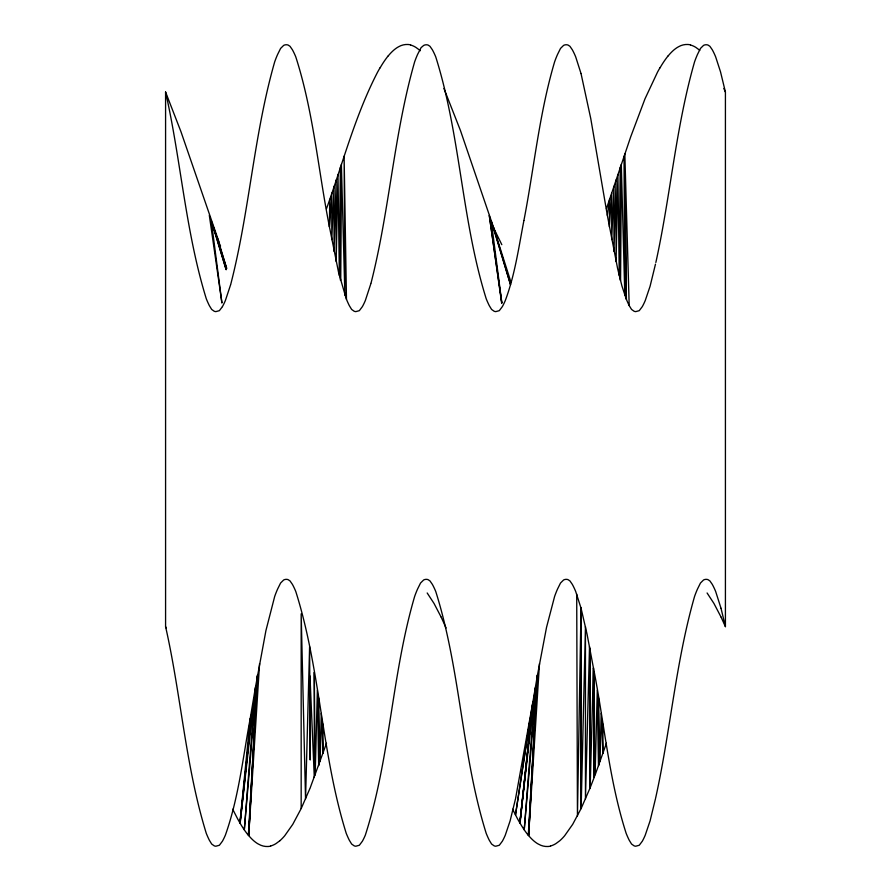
<?xml version="1.0" encoding="UTF-8"?>
<svg xmlns="http://www.w3.org/2000/svg" width="891" height="891" viewBox="0 0 891 891"><rect width="100%" height="100%" fill="white"/><g stroke="black" fill="none" stroke-linecap="round" stroke-linejoin="round"><path stroke-width="1.34" d="M329.692 199.283L329.458 226.904L338.524 272.167L346.254 298.797A99.447 99.447 0 0 0 349.283 305.568L351.622 309.422L354.161 311.237A6.326 6.326 0 0 0 355.832 311.616L359.34 310.669L362.403 306.604A66.569 66.569 0 0 0 365.332 300.534L370.934 283.427M594.431 776.785L590.176 787.689L593.428 667.871L587.046 634.114L581.043 608.197M270.597 846.194A16.862 16.862 0 0 1 258.646 844.178A23.567 23.567 0 0 1 257.577 843.61L257.432 843.521A31.085 31.085 0 0 1 253.579 840.625A47.435 47.435 0 0 1 248.7 835.569L257.432 675.712L244.312 829.822L255.372 687.707L265.93 630.561L274.684 596.469A97.42 97.42 0 0 1 277.591 589.096L280.598 583.026L283.672 579.985A5.691 5.691 0 0 1 288.049 579.618L290.02 580.91L292.426 584.396A67.727 67.727 0 0 1 295.79 591.524C320.66 670.255 321.606 754.61 346.254 833.397A99.447 99.447 0 0 0 349.283 840.168L351.622 844.022L354.161 845.837A6.326 6.326 0 0 0 355.832 846.216L359.34 845.269L362.403 841.204A66.569 66.569 0 0 0 365.332 835.134C390.236 757.595 391.75 674.576 414.638 596.469A97.42 97.42 0 0 1 417.545 589.096L420.552 583.026L423.637 579.985A5.691 5.691 0 0 1 428.014 579.618L429.974 580.91L432.38 584.396A67.727 67.727 0 0 1 435.755 591.524C460.591 670.266 461.571 754.599 486.219 833.397A99.447 99.447 0 0 0 489.237 840.168L491.576 844.022L494.126 845.837A6.326 6.326 0 0 0 495.786 846.216L499.294 845.269L502.357 841.204A66.569 66.569 0 0 0 505.297 835.134L510.109 820.889L515.477 798.96M248.366 835.212L257.577 674.843L248.689 835.58L259.571 663.606M550.515 846.194A16.862 16.862 0 0 1 538.565 844.178A23.567 23.567 0 0 1 537.496 843.61L537.351 843.521A31.085 31.085 0 0 1 533.497 840.625A47.435 47.435 0 0 1 528.608 835.569L537.351 675.712L546.528 627.375L554.603 596.469A97.42 97.42 0 0 1 557.51 589.096L560.517 583.026L563.591 579.985A5.691 5.691 0 0 1 567.968 579.618L569.939 580.91L572.334 584.396A67.727 67.727 0 0 1 575.709 591.524L581.032 608.174M528.285 835.212L537.496 674.843L528.597 835.58L539.478 663.606M232.696 809.228L237.697 818.974A152.706 152.706 0 0 0 239.935 822.928L250.237 718.358L255.372 687.707L240.091 823.195A94.713 94.713 0 0 0 248.311 835.246M240.147 823.284L251.752 713.19L239.935 822.928M520.066 823.284L532.974 701.473L537.351 675.712L524.231 829.822L535.291 687.707L519.876 822.972A152.706 152.706 0 0 1 517.615 818.974L512.615 809.228M655.486 264.126L650.074 286.289L645.251 300.534A66.569 66.569 0 0 1 642.322 306.604L639.248 310.669L635.74 311.616A6.326 6.326 0 0 1 634.08 311.237L631.541 309.422L629.191 305.568A99.447 99.447 0 0 1 626.173 298.797L621.94 286.011L617.63 268.648L607.328 215.288L609.611 199.283L630.717 136.768L645.017 98.778L657.569 72.026A152.706 152.706 0 0 1 659.808 68.072L660.019 67.716M530.156 718.358L515.477 814.975L532.851 702.219L519.876 822.972L532.974 701.473L515.577 798.481M250.237 718.358C242.931 757.417 238.732 797.523 225.378 835.134A66.569 66.569 0 0 1 222.438 841.204L219.375 845.269L215.867 846.216A6.326 6.326 0 0 1 214.208 845.837L211.668 844.022L209.318 840.168A99.447 99.447 0 0 1 206.3 833.397C185.506 766.149 181.062 695.147 165.581 626.64L165.581 92.04L180.906 131.545L219.542 243.533M523.897 220.567C518.729 247.408 514.953 274.84 505.297 300.534A66.569 66.569 0 0 1 502.357 306.604L499.294 310.669L495.786 311.616A6.326 6.326 0 0 1 494.126 311.237L491.576 309.422L489.237 305.568A99.447 99.447 0 0 1 486.219 298.797C461.594 219.999 460.558 135.677 435.755 56.924A67.727 67.727 0 0 0 432.38 49.796L429.974 46.31L428.003 45.029A5.691 5.691 0 0 0 423.671 45.441L421.053 47.68L417.556 54.496A97.42 97.42 0 0 0 414.638 61.869C393.933 134.185 389.612 210.053 371.079 282.904M523.941 220.333C534.177 167.586 539.278 113.536 554.603 61.869A97.42 97.42 0 0 1 557.51 54.496L560.517 48.426L563.591 45.385A5.691 5.691 0 0 1 567.968 45.018L569.939 46.31L572.334 49.796A67.727 67.727 0 0 1 575.709 56.924L581.021 73.541M655.854 262.455C670.522 195.964 675.757 127.435 694.557 61.869A97.42 97.42 0 0 1 697.464 54.496L700.471 48.426L703.545 45.385A5.691 5.691 0 0 1 707.922 45.018L709.893 46.31L712.299 49.796A67.516 67.516 0 0 1 715.673 56.924L720.496 71.759L725.419 92.04L725.419 626.64L721.097 617.151M655.587 798.247C670.444 731.377 675.656 662.425 694.557 596.469A97.42 97.42 0 0 1 697.464 589.096L700.471 583.026L703.545 579.985A5.691 5.691 0 0 1 707.922 579.618L709.893 580.91L712.299 584.396A67.516 67.516 0 0 1 715.673 591.524L721.019 608.286M655.486 798.726L650.074 820.889L645.251 835.134A66.569 66.569 0 0 1 642.322 841.204L639.248 845.269L635.74 846.216A6.326 6.326 0 0 1 634.08 845.837L631.541 844.022L629.191 840.168A99.447 99.447 0 0 1 626.173 833.397C608.932 779.725 604.332 722.969 593.428 667.871L594.208 777.375L594.208 672.304L594.653 776.206M230.769 284.218C249.625 210.978 253.824 134.619 274.684 61.869A97.42 97.42 0 0 1 277.591 54.496L280.598 48.426L283.672 45.385A5.691 5.691 0 0 1 288.049 45.018L290.02 46.31L292.426 49.796A67.727 67.727 0 0 1 295.79 56.924C313.532 112.032 318.232 170.326 329.458 226.904L331.786 193.08L331.786 239.623L334.058 186.275L334.047 251.373L336.163 179.982L336.163 261.598L337.99 174.491L339.371 275.687L340.529 166.873L340.529 280.375L341.376 164.345L344.906 295.222L344.115 156.203L346.465 299.298M230.624 284.741L225.378 300.534A66.569 66.569 0 0 1 222.438 306.604M326.518 208.639C342.935 162.964 355.186 115.307 377.65 72.026A152.706 152.706 0 0 1 379.889 68.072L380.101 67.716M606.437 208.639L609.611 199.283L609.377 226.904L611.705 193.08L611.705 239.623L613.977 186.275L613.966 251.373L616.071 179.982L616.071 261.598L617.909 174.491L619.278 275.687L620.448 166.873L620.448 280.375L621.294 164.345L624.825 295.222L624.034 156.203L626.384 299.298L624.825 153.876L629.191 305.568M326.518 743.239L310.257 787.689M606.437 743.239L595.088 775.036L597.282 690.202L598.574 765.592L598.574 697.92L600.055 761.504L601.158 713.39L602.951 753.296L602.951 724.127M309.957 788.424L301.225 808.449M589.875 788.424L581.144 808.449L585.454 626.64L585.454 798.96L589.519 646.621L589.831 788.524L589.831 648.225L590.176 787.689M581.088 608.364L581.088 808.56L572.69 824.331L564.66 835.725A48.559 48.559 0 0 1 559.826 840.714L555.995 843.543A19.903 19.903 0 0 1 550.582 845.971M222.36 306.749L219.375 310.669L215.867 311.616A6.326 6.326 0 0 1 214.208 311.237L211.668 309.422L209.318 305.568A99.447 99.447 0 0 1 206.3 298.797C185.54 231.549 181.018 160.558 165.581 92.04M388.331 55.788L388.643 55.42A47.435 47.435 0 0 1 393.521 50.364A31.085 31.085 0 0 1 397.375 47.468L397.531 47.39A23.567 23.567 0 0 1 398.578 46.778A16.862 16.862 0 0 1 410.551 44.806M668.239 55.788L668.562 55.42A47.435 47.435 0 0 1 673.429 50.364A31.085 31.085 0 0 1 677.294 47.468L677.45 47.39A23.567 23.567 0 0 1 678.497 46.778A16.862 16.862 0 0 1 690.469 44.806M279.819 840.759L276.076 843.543A19.903 19.903 0 0 1 270.664 845.971M699.769 50.297L695.949 47.457A19.903 19.903 0 0 0 690.536 45.029M707.086 592.972L713.903 603.396L721.042 617.04M427.179 592.972L433.995 603.396L441.123 617.04M443.918 88.465L460.458 130.52L494.015 228.82L501.822 244.691M441.179 617.151L446.068 627.943M723.837 88.465L725.419 92.04M165.581 626.64L166.138 627.943M220.044 244.825L220.545 246.128M497.601 238.61L494.015 228.82M511.1 282.636L493.614 227.695L510.543 284.741L491.242 221.024L501.845 303.029L489.293 215.455L501.689 303.319M217.694 238.61L226.693 268.492L213.695 227.695L226.169 269.75L211.323 221.024L221.926 303.029L209.318 215.288M721.031 608.341L725.419 626.64M581.032 73.574L590.755 118.536L607.328 215.288M576.711 594.097L577.446 815.855L581.021 608.141L581.088 808.56M323.032 724.127L323.032 753.296L321.25 713.39L320.136 761.504L318.666 697.92L318.666 765.592L317.363 690.202L315.169 775.036L314.289 672.304L314.289 777.375L309.979 675.924L310.191 760.001L309.611 646.621L305.546 798.96L301.169 613.821L301.169 808.56L292.771 824.331L284.741 835.725A48.559 48.559 0 0 1 279.908 840.714M528.229 835.246A94.713 94.713 0 0 1 520.121 823.251M380.167 67.749A94.713 94.713 0 0 1 388.276 55.754M410.628 45.029A19.903 19.903 0 0 1 416.019 47.479L419.85 50.297A48.559 48.559 0 0 1 420.363 50.731M660.075 67.749A94.713 94.713 0 0 1 668.194 55.754"/></g></svg>
